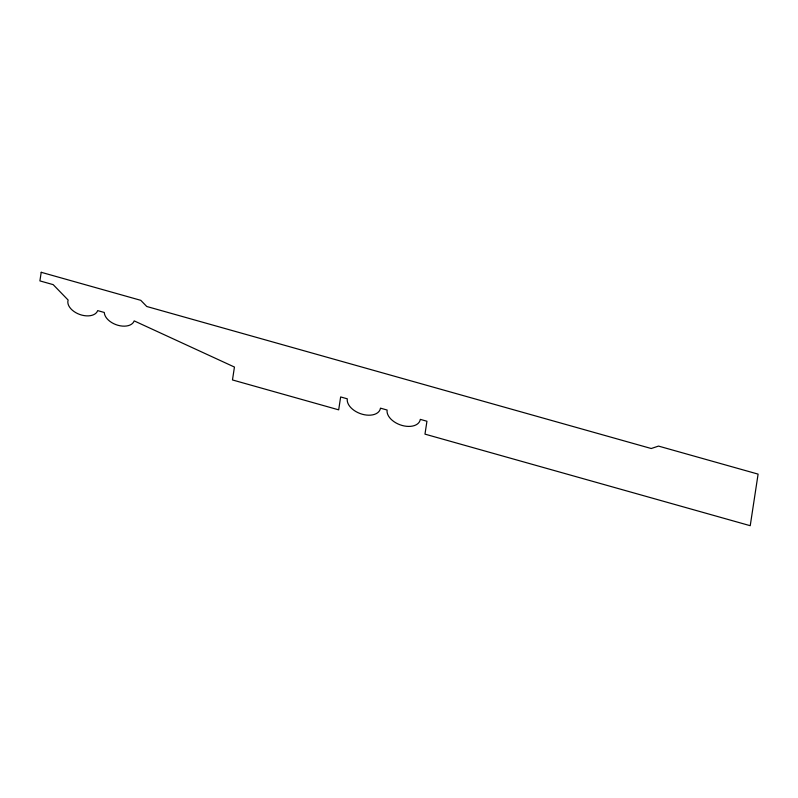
<?xml version="1.0" encoding="UTF-8"?>
<svg xmlns="http://www.w3.org/2000/svg" width="798" height="798" viewBox="0 0 798 798"><rect width="100%" height="100%" fill="white"/><g stroke="black" fill="none" stroke-linecap="round" stroke-linejoin="round"><path stroke-width="1.2" d="M41.217 272.298L39.9 280.896L53.177 284.637L68.129 300.048A15.691 9.726 20.2 0 0 79.78 314.482A15.691 9.726 20.2 0 0 97.675 310.612L104.309 312.477A15.701 9.726 20.2 0 0 117.934 325.285A15.701 9.726 20.2 0 0 134.184 320.886L234.442 367.05L232.477 379.948L338.681 409.843L340.646 396.945L347.29 398.81A17.327 10.733 20.2 0 0 362.242 414.232A17.327 10.733 20.2 0 0 380.476 408.157L387.11 410.032A17.327 10.733 20.2 0 0 402.062 425.444A17.327 10.733 20.2 0 0 420.307 419.369L426.94 421.244L424.975 434.132L750.23 525.702L758.1 474.122L658.53 446.092L651.238 448.516L146.762 306.492L140.777 300.327L41.217 272.298"/></g></svg>
